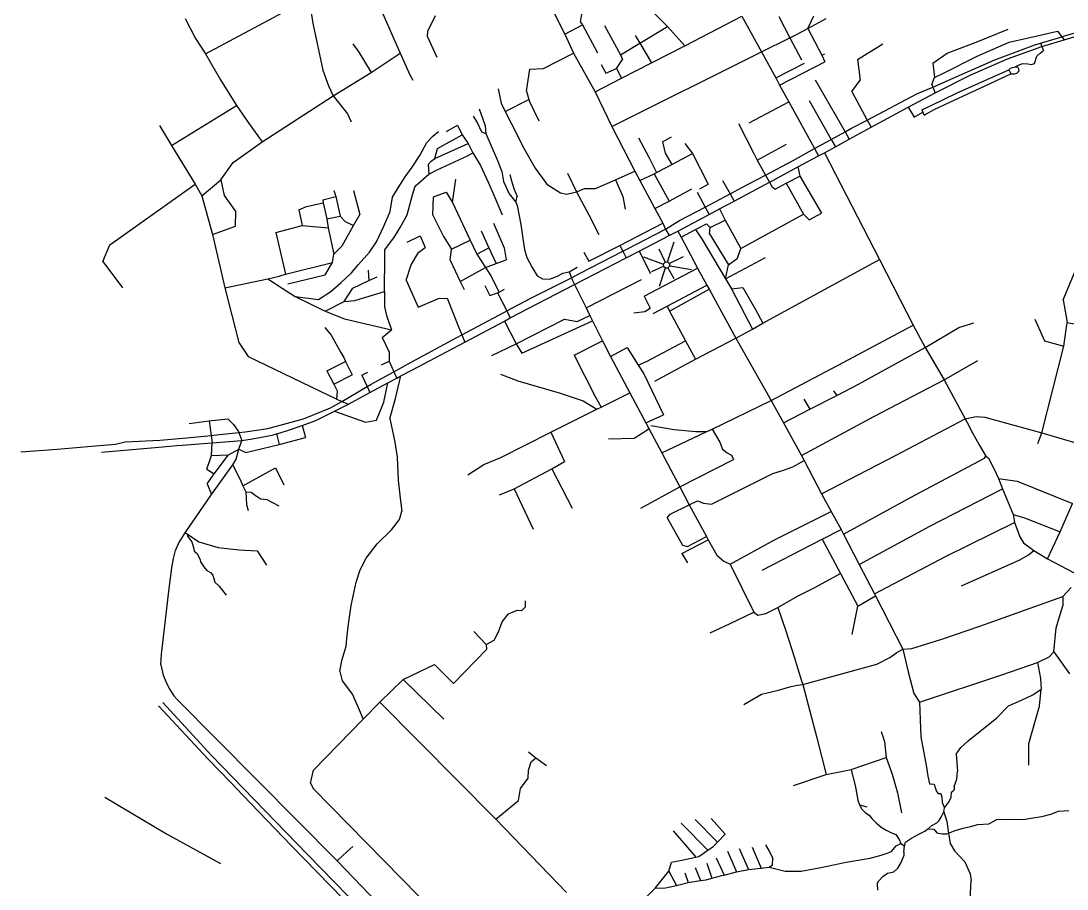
# Model space of a CAD drawing. Header units: inches. Extents: x 692543 to 699408, y 6221321 to 6239107.
# Drawn here: x 692543 to 694676, y 6236255 to 6238026 of the extents above; entities that cross this region are included whole.
import ezdxf

# ---------------------------------------------------------------- set-up
doc = ezdxf.new("R2010")
doc.units = ezdxf.units.IN
doc.header["$MEASUREMENT"] = 0

msp = doc.modelspace()

# ---------------------------------------------------------------- linework, layer by layer
for points in [[(693263.8, 6238081.7), (693316.4, 6237960.8)], [(692919.7, 6237959.3), (693108.3, 6238059.7)], [(693131.2, 6238066.1), (693139.4, 6238018.6)], [(693373.1, 6238005.5), (693388.4, 6238037.5)], [(693630.9, 6238041.9), (693652.3, 6237999)], [(693684.6, 6238023.9), (693687.6, 6238044.5)], [(693833.5, 6238043.1), (693861.8, 6238014.9)], [(694147.6, 6238010.6), (694160.1, 6238036.6)], [(692878.6, 6238031.3), (692899.1, 6237990.5)], [(693139.4, 6238018.6), (693158.9, 6237926.1)], [(693652.3, 6237999), (693688.5, 6238018.1)], [(693684.6, 6238023.9), (693688.5, 6238018.1)], [(693688.5, 6238018.1), (693718.8, 6237961.2)], [(693733.4, 6238017), (693765.6, 6237957.1)], [(693897, 6237975.8), (694013.4, 6238035.8)], [(694013.4, 6238035.8), (694053.3, 6237963.2)], [(694088.6, 6238035.2), (694111.1, 6237991.9)], [(694147.6, 6238010.6), (694185, 6238031.6)], [(694669.2, 6237995), (694774.3, 6238025.9)], [(694670.4, 6237987.9), (694775, 6238019.3)], [(693372.1, 6237993.6), (693373.1, 6238005.5)], [(693652.3, 6237999), (693669.8, 6237960.3)], [(693795.9, 6237996.5), (693805.2, 6237980.9)], [(693805.2, 6237980.9), (693861.8, 6238014.9)], [(693861.8, 6238014.9), (693897, 6237975.8)], [(694111.1, 6237991.9), (694124.9, 6237998.7)], [(694124.9, 6237998.7), (694147.6, 6238010.6)], [(694147.6, 6238010.6), (694176.6, 6237956.4)], [(694490.8, 6237983.2), (694556.1, 6238009.3)], [(694558.5, 6237983), (694630.6, 6237999.2)], [(694622.5, 6237981.2), (694665.7, 6237994)], [(694630.6, 6237999.2), (694656.8, 6238005.4)], [(694656.8, 6238005.4), (694665.7, 6237994)], [(694665.7, 6237994), (694669.2, 6237995)], [(694665.7, 6237994), (694670.4, 6237987.9)], [(692899.1, 6237990.5), (692919.7, 6237959.3)], [(693220.2, 6237979.8), (693232.4, 6237962.3)], [(693372.1, 6237993.6), (693391.1, 6237952.6)], [(693765.6, 6237957.1), (693805.2, 6237980.9)], [(693805.2, 6237980.9), (693829.2, 6237941)], [(693829.2, 6237941), (693897, 6237975.8)], [(694053.3, 6237963.2), (694111.1, 6237991.9)], [(694111.1, 6237991.9), (694134.6, 6237947)], [(694248.9, 6237947.4), (694300.5, 6237979.8)], [(694431.6, 6237960.6), (694490.8, 6237983.2)], [(694493.1, 6237954.2), (694558.5, 6237983)], [(694528.8, 6237947.1), (694610.9, 6237977.8)], [(694555.2, 6237948.9), (694625, 6237974.3)], [(694610.9, 6237977.8), (694622.5, 6237981.2)], [(694622.5, 6237981.2), (694625, 6237974.3)], [(694625, 6237974.3), (694625.2, 6237974.4)], [(694625, 6237974.3), (694628, 6237966.1)], [(694625.2, 6237974.4), (694670.4, 6237987.9)], [(692919.7, 6237959.3), (692950.4, 6237906.3)], [(693232.4, 6237962.3), (693257.3, 6237920.9)], [(693257.3, 6237920.9), (693316.4, 6237960.8)], [(693316.4, 6237960.8), (693336.3, 6237916.3)], [(693608.9, 6237929.4), (693669.8, 6237960.3)], [(693669.8, 6237960.3), (693714.4, 6237881.8)], [(693748.3, 6237811.2), (694053.3, 6237963.2)], [(693765.6, 6237957.1), (693770.1, 6237947.5)], [(694053.3, 6237963.2), (694082.4, 6237910.2)], [(694176.6, 6237956.4), (694182.2, 6237959.5)], [(694176.6, 6237956.4), (694182.7, 6237943.1)], [(694402.9, 6237939.9), (694431.6, 6237960.6)], [(694425.9, 6237920.5), (694493.1, 6237954.2)], [(694609.7, 6237939.7), (694614.9, 6237954.4)], [(694614.9, 6237954.4), (694621.8, 6237960.4)], [(694621.8, 6237960.4), (694628, 6237966.1)], [(693726.4, 6237937.2), (693736.3, 6237919.5)], [(693757.4, 6237929.2), (693770.1, 6237947.5)], [(693768.1, 6237909.5), (693829.2, 6237941)], [(694082.4, 6237910.2), (694141.3, 6237939.9)], [(694090.2, 6237895), (694182.7, 6237943.1)], [(694248.9, 6237947.4), (694254.8, 6237905.8)], [(694402.9, 6237939.9), (694406.3, 6237910.8)], [(694462.5, 6237917.4), (694528.8, 6237947.1)], [(694478.7, 6237915.6), (694555.2, 6237948.9)], [(694557.4, 6237926.6), (694560.8, 6237929.8)], [(694560.8, 6237929.8), (694565.1, 6237931.4)], [(694565.1, 6237931.4), (694570.3, 6237932.7)], [(694570.3, 6237932.7), (694575.7, 6237935.5)], [(694570.3, 6237932.7), (694575.1, 6237932.6)], [(694575.1, 6237932.6), (694577.1, 6237928.6)], [(694575.7, 6237935.5), (694585.4, 6237939.5)], [(694585.4, 6237939.5), (694596.4, 6237938.9)], [(694596.4, 6237938.9), (694603.8, 6237937.6)], [(694603.8, 6237937.6), (694609.7, 6237939.7)], [(693158.9, 6237926.1), (693170.5, 6237894.2)], [(693180.1, 6237873.3), (693257.3, 6237920.9)], [(693336.3, 6237916.3), (693342.3, 6237905.3)], [(693574.4, 6237882.8), (693580.8, 6237927.9)], [(693580.8, 6237927.9), (693608.9, 6237929.4)], [(693714.4, 6237881.8), (693768.1, 6237909.5)], [(693736.3, 6237919.5), (693757.4, 6237929.2)], [(693757.4, 6237929.2), (693768.1, 6237909.5)], [(694082.4, 6237910.2), (694090.2, 6237895)], [(694400.4, 6237896.5), (694406.3, 6237910.8)], [(694402.4, 6237891.5), (694462.5, 6237917.4)], [(694406.3, 6237910.8), (694425.9, 6237920.5)], [(694407.2, 6237879.7), (694478.7, 6237915.6)], [(694494.8, 6237898.7), (694557.4, 6237926.6)], [(694498.9, 6237889.4), (694561.5, 6237918.2)], [(694557.4, 6237926.6), (694561.5, 6237918.2)], [(694561.5, 6237918.2), (694568.2, 6237918.5)], [(694568.2, 6237918.5), (694574.2, 6237919.9)], [(694574.2, 6237919.9), (694577.7, 6237923.6)], [(694577.1, 6237928.6), (694577.7, 6237923.6)], [(692950.4, 6237906.3), (692982.9, 6237853.8)], [(693170.5, 6237894.2), (693180.1, 6237873.3)], [(693516.7, 6237887.5), (693522.9, 6237858.8)], [(694090.2, 6237895), (694109.2, 6237861.4)], [(694163, 6237906.4), (694223.7, 6237800.2)], [(694237.3, 6237882.1), (694254.8, 6237905.8)], [(694371.7, 6237878.2), (694402.4, 6237891.5)], [(694400.4, 6237896.5), (694402.4, 6237891.5)], [(694402.4, 6237891.5), (694407.2, 6237879.7)], [(694451.2, 6237878.9), (694494.8, 6237898.7)], [(694456.2, 6237869.6), (694498.9, 6237889.4)], [(693035.4, 6237779.6), (693180.1, 6237873.3)], [(693180.1, 6237873.3), (693209.2, 6237837.1)], [(693531, 6237841.8), (693579.1, 6237866.2)], [(693574.4, 6237882.8), (693579.1, 6237866.2)], [(693579.1, 6237866.2), (693580.3, 6237862.1)], [(693714.4, 6237881.8), (693748.3, 6237811.2)], [(694237.3, 6237882.1), (694268.7, 6237824.2)], [(694268.7, 6237824.2), (694371.7, 6237878.2)], [(694352.4, 6237850.1), (694407.2, 6237879.7)], [(694401.7, 6237855.3), (694451.2, 6237878.9)], [(694405.7, 6237845.3), (694456.2, 6237869.6)], [(692850.4, 6237772), (692982.9, 6237853.8)], [(692982.9, 6237853.8), (693009, 6237816.7)], [(693477.6, 6237847.3), (693484.5, 6237827.9)], [(693522.9, 6237858.8), (693531, 6237841.8)], [(693580.3, 6237862.1), (693599.3, 6237822.4)], [(694028.3, 6237818.4), (694109.2, 6237861.4)], [(694109.2, 6237861.4), (694161.7, 6237765.8)], [(694150.4, 6237863.7), (694195.6, 6237784.6)], [(694276.7, 6237809.4), (694352.4, 6237850.1)], [(694352.4, 6237850.1), (694364.8, 6237830.1)], [(694380.5, 6237844.8), (694401.7, 6237855.3)], [(694380.5, 6237844.8), (694382.5, 6237839.9)], [(694385.3, 6237834.4), (694405.7, 6237845.3)], [(693209.2, 6237837.1), (693216.5, 6237820.7)], [(693465.5, 6237832.1), (693473.5, 6237818.8)], [(693484.5, 6237827.9), (693490, 6237812.5)], [(693531, 6237841.8), (693543.5, 6237816.6)], [(694236.7, 6237807.4), (694268.7, 6237824.2)], [(694268.7, 6237824.2), (694276.7, 6237809.4)], [(694364.8, 6237830.1), (694382.5, 6237839.9)], [(694382.5, 6237839.9), (694385.3, 6237834.4)], [(692826.2, 6237813), (692850.4, 6237772)], [(693009, 6237816.7), (693035.4, 6237779.6)], [(693411.3, 6237800.5), (693433.8, 6237814)], [(693433.8, 6237814), (693442.8, 6237793.7)], [(693473.5, 6237818.8), (693482.3, 6237800.1)], [(693490, 6237812.5), (693491.4, 6237796.7)], [(693543.5, 6237816.6), (693569.6, 6237765.5)], [(693748.3, 6237811.2), (693795.4, 6237719.6)], [(694006.6, 6237817.3), (694036.7, 6237757.1)], [(694223.7, 6237800.2), (694236.7, 6237807.4)], [(694232.4, 6237784.9), (694276.7, 6237809.4)], [(693370.8, 6237778.3), (693383.5, 6237791.3)], [(693383.5, 6237791.3), (693394.6, 6237800.9)], [(693392.6, 6237766.1), (693442.8, 6237793.7)], [(693442.8, 6237793.7), (693455.5, 6237776)], [(693482.3, 6237800.1), (693491.4, 6237796.7)], [(693491.4, 6237796.7), (693502.1, 6237771.7)], [(693802.6, 6237787.8), (693823.8, 6237748.5)], [(693851.2, 6237780), (693869.6, 6237789.9)], [(694161.7, 6237765.8), (694195.6, 6237784.6)], [(694195.6, 6237784.6), (694223.7, 6237800.2)], [(694195.6, 6237784.6), (694204.1, 6237769.7)], [(694204.1, 6237769.7), (694232.4, 6237784.9)], [(694223.7, 6237800.2), (694232.4, 6237784.9)], [(692850.4, 6237772), (692898.4, 6237693.4)], [(692976.2, 6237737.6), (693035.4, 6237779.6)], [(693356.8, 6237752.1), (693370.8, 6237778.3)], [(693387.5, 6237745.5), (693455.5, 6237776)], [(693387.5, 6237745.5), (693392.6, 6237766.1)], [(693455.5, 6237776), (693465, 6237757)], [(693502.1, 6237771.7), (693514.9, 6237741.7)], [(693569.6, 6237765.5), (693591.8, 6237725.9)], [(693851.2, 6237780), (693857.2, 6237756.6)], [(693896.9, 6237776.2), (693912.4, 6237756)], [(694044.7, 6237742.5), (694104.4, 6237774.9)], [(694118, 6237741.5), (694161.7, 6237765.8)], [(694161.7, 6237765.8), (694169.7, 6237751.2)], [(694181.5, 6237757.5), (694204.1, 6237769.7)], [(693340.8, 6237727.9), (693356.8, 6237752.1)], [(693373.7, 6237733.7), (693380.1, 6237740.1)], [(693380.1, 6237740.1), (693387.5, 6237745.5)], [(693392.2, 6237722.6), (693454.2, 6237751.4)], [(693454.2, 6237751.4), (693465, 6237757)], [(693465, 6237757), (693480.6, 6237731.3)], [(693514.9, 6237741.7), (693523.6, 6237718.9)], [(693823.8, 6237748.5), (693839, 6237717)], [(693857.2, 6237756.6), (693870.8, 6237733.5)], [(693870.8, 6237733.5), (693912.4, 6237756)], [(693912.4, 6237756), (693944.4, 6237693.1)], [(694036.7, 6237757.1), (694044.7, 6237742.5)], [(694044.7, 6237742.5), (694061.5, 6237711.7)], [(694061.5, 6237711.7), (694118, 6237741.5)], [(694127.3, 6237728.6), (694169.7, 6237751.2)], [(694169.7, 6237751.2), (694181.5, 6237757.5)], [(694181.5, 6237757.5), (694293.8, 6237539.5)], [(692950.8, 6237701.8), (692976.2, 6237737.6)], [(693326.8, 6237708.3), (693340.8, 6237727.9)], [(693373.7, 6237733.7), (693374.8, 6237713.7)], [(693374.8, 6237713.7), (693392.2, 6237722.6)], [(693480.6, 6237731.3), (693496.1, 6237697.2)], [(693523.6, 6237718.9), (693527.1, 6237698.7)], [(693591.8, 6237725.9), (693615.6, 6237693.5)], [(693755.8, 6237702.4), (693795.4, 6237719.6)], [(693795.4, 6237719.6), (693805.3, 6237700.8)], [(693834.4, 6237714.5), (693839, 6237717)], [(693839, 6237717), (693859.3, 6237727.6)], [(693859.3, 6237727.6), (693870.8, 6237733.5)], [(694076.3, 6237701.1), (694127.3, 6237728.6)], [(694127.3, 6237728.6), (694131.6, 6237709.3)], [(692912.2, 6237669.7), (692950.8, 6237701.8)], [(692950.8, 6237701.8), (692958, 6237670.1)], [(693312.6, 6237685.8), (693326.8, 6237708.3)], [(693347.4, 6237689.1), (693374.8, 6237713.7)], [(693423.3, 6237655.9), (693429.9, 6237703.4)], [(693496.1, 6237697.2), (693506.1, 6237674)], [(693527.1, 6237698.7), (693538.7, 6237673.4)], [(693540.1, 6237712.9), (693543.9, 6237700.1)], [(693543.9, 6237700.1), (693548.1, 6237684.7)], [(693657.5, 6237715.9), (693676.4, 6237677.9)], [(693714.6, 6237684.4), (693755.8, 6237702.4)], [(693755.8, 6237702.4), (693770.5, 6237668.4)], [(693805.3, 6237700.8), (693834.4, 6237714.5)], [(693805.3, 6237700.8), (693836.2, 6237643.7)], [(693834.4, 6237714.5), (693864.8, 6237658.9)], [(693973.8, 6237700.5), (693989.3, 6237673.5)], [(693997.7, 6237658.9), (694069.4, 6237697.4)], [(694014.8, 6237687), (694061.5, 6237711.7)], [(694061.5, 6237711.7), (694069.4, 6237697.4)], [(694069.4, 6237697.4), (694076.3, 6237701.1)], [(694069.4, 6237697.4), (694074.4, 6237688.3)], [(694081, 6237683.3), (694103.6, 6237695.1)], [(694103.6, 6237695.1), (694131.6, 6237709.3)], [(694103.6, 6237695.1), (694138.7, 6237632.3)], [(694131.6, 6237709.3), (694175.6, 6237634.1)], [(692725, 6237569.7), (692898.4, 6237693.4)], [(692898.4, 6237693.4), (692912.2, 6237669.7)], [(693181.2, 6237680.3), (693185.5, 6237668.3)], [(693221.7, 6237680.4), (693234.1, 6237631.5)], [(693300.9, 6237666.5), (693312.6, 6237685.8)], [(693341.8, 6237671.8), (693347.4, 6237689.1)], [(693384.7, 6237667.4), (693410.5, 6237677)], [(693410.5, 6237677), (693423.3, 6237655.9)], [(693506.1, 6237674), (693524.6, 6237630.8)], [(693548.1, 6237684.7), (693554.9, 6237667.8)], [(693615.6, 6237693.5), (693643.2, 6237675.9)], [(693643.2, 6237675.9), (693656.3, 6237672.6)], [(693656.3, 6237672.6), (693676.4, 6237677.9)], [(693676.4, 6237677.9), (693692.6, 6237684.3)], [(693676.4, 6237677.9), (693701.5, 6237630.7)], [(693692.6, 6237684.3), (693714.6, 6237684.4)], [(693864.8, 6237658.9), (693911.6, 6237683.6)], [(693922.5, 6237676.9), (693938.6, 6237646.7)], [(693927.8, 6237683.9), (693944.4, 6237693.1)], [(693989.3, 6237673.5), (694014.8, 6237687)], [(694074.4, 6237688.3), (694081, 6237683.3)], [(692912.2, 6237669.7), (692933.7, 6237590.8)], [(692958, 6237670.1), (692981.6, 6237636.6)], [(693125.5, 6237647.8), (693159.6, 6237654.9)], [(693159, 6237661.2), (693185.5, 6237668.3)], [(693159, 6237661.2), (693159.6, 6237654.9)], [(693159.6, 6237654.9), (693167.2, 6237622.5)], [(693185.5, 6237668.3), (693194.6, 6237628.2)], [(693296.1, 6237637.5), (693300.9, 6237666.5)], [(693331.1, 6237630.6), (693341.8, 6237671.8)], [(693382.9, 6237629.8), (693384.7, 6237667.4)], [(693423.3, 6237655.9), (693459.2, 6237578.8)], [(693538.7, 6237673.4), (693552.6, 6237656.9)], [(693552.6, 6237656.9), (693554.9, 6237667.8)], [(693552.6, 6237656.9), (693555.4, 6237650)], [(693770.5, 6237668.4), (693775.6, 6237642)], [(693836.2, 6237643.7), (693864.8, 6237658.9)], [(693938.6, 6237646.7), (693989.3, 6237673.5)], [(693967.9, 6237642.8), (693997.7, 6237658.9)], [(693989.3, 6237673.5), (693997.7, 6237658.9)], [(692980.6, 6237607.9), (692981.6, 6237636.6)], [(693109.8, 6237641), (693125.5, 6237647.8)], [(693109.8, 6237641), (693116.5, 6237609.3)], [(693221.5, 6237608.9), (693234.1, 6237631.5)], [(693283.6, 6237607.4), (693296.1, 6237637.5)], [(693555.4, 6237650), (693562.6, 6237610.8)], [(693836.2, 6237643.7), (693852.2, 6237613.5)], [(693882.5, 6237597.5), (693946.6, 6237631.5)], [(693886.2, 6237618.9), (693938.6, 6237646.7)], [(693938.6, 6237646.7), (693946.6, 6237631.5)], [(693946.6, 6237631.5), (693967.9, 6237642.8)], [(693967.9, 6237642.8), (693979.1, 6237620.1)], [(694011.4, 6237561.9), (694138.7, 6237632.3)], [(694138.7, 6237632.3), (694150.5, 6237620.8)], [(694150.5, 6237620.8), (694175.6, 6237634.1)], [(693167.2, 6237622.5), (693194.6, 6237628.2)], [(693167.2, 6237622.5), (693170.1, 6237604.3)], [(693194.6, 6237628.2), (693204.4, 6237617.4)], [(693204.4, 6237617.4), (693221.5, 6237608.9)], [(693316.7, 6237604.9), (693326.9, 6237623.1)], [(693326.9, 6237623.1), (693331.1, 6237630.6)], [(693382.9, 6237629.8), (693405.3, 6237586.7)], [(693506.6, 6237613.9), (693528.7, 6237563.2)], [(693562.6, 6237610.8), (693566.5, 6237582.4)], [(693701.5, 6237630.7), (693722, 6237590.4)], [(693764.5, 6237568.5), (693852.2, 6237613.5)], [(693852.2, 6237613.5), (693857.7, 6237601.7)], [(693857.7, 6237601.7), (693886.2, 6237618.9)], [(693918.6, 6237600.8), (693940.9, 6237612.6)], [(693940.9, 6237612.6), (693948.6, 6237605)], [(693948.6, 6237605), (693979.1, 6237620.1)], [(693979.1, 6237620.1), (694011.4, 6237561.9)], [(694668.1, 6237457.1), (694734.5, 6237615.1)], [(692933.7, 6237590.8), (692980.6, 6237607.9)], [(692933.7, 6237590.8), (692958.9, 6237481.8)], [(693063.3, 6237594.7), (693116.5, 6237609.3)], [(693063.3, 6237594.7), (693083.1, 6237509.8)], [(693116.5, 6237609.3), (693170.1, 6237604.3)], [(693170.1, 6237604.3), (693181.3, 6237550.7)], [(693198.2, 6237567.4), (693221.5, 6237608.9)], [(693268.3, 6237575.4), (693283.6, 6237607.4)], [(693303.7, 6237583.9), (693316.7, 6237604.9)], [(693481.7, 6237598), (693497.5, 6237563.5)], [(693780.3, 6237561.2), (693857.7, 6237601.7)], [(693803.8, 6237556.6), (693865.3, 6237588.7)], [(693857.7, 6237601.7), (693865.3, 6237588.7)], [(693865.3, 6237588.7), (693882.5, 6237597.5)], [(693882.5, 6237597.5), (693889.3, 6237585.2)], [(693889.3, 6237585.2), (693918.6, 6237600.8)], [(693918.6, 6237600.8), (693932.2, 6237580.3)], [(693947.2, 6237592.1), (693948.6, 6237605)], [(693947.2, 6237592.1), (693985.8, 6237528.9)], [(692710.6, 6237535.2), (692725, 6237569.7)], [(693181.3, 6237550.7), (693198.2, 6237567.4)], [(693254.1, 6237554.8), (693268.3, 6237575.4)], [(693284.4, 6237558.8), (693303.7, 6237583.9)], [(693330.6, 6237575), (693357.4, 6237587.6)], [(693357.4, 6237587.6), (693367.7, 6237564.2)], [(693405.3, 6237586.7), (693421.6, 6237560.9)], [(693421.6, 6237560.9), (693459.2, 6237578.8)], [(693459.2, 6237578.8), (693471.3, 6237553)], [(693566.5, 6237582.4), (693570.3, 6237560.3)], [(693701.2, 6237536.1), (693764.5, 6237568.5)], [(693764.5, 6237568.5), (693770.7, 6237556.3)], [(693861.9, 6237534.6), (693875.3, 6237575.6)], [(693889.3, 6237585.2), (693922.6, 6237521.9)], [(693932.2, 6237580.3), (693979.9, 6237500.2)], [(693179.8, 6237542.5), (693181.3, 6237550.7)], [(693231.8, 6237529.4), (693254.1, 6237554.8)], [(693284.4, 6237558.8), (693284.6, 6237534.2)], [(693339.2, 6237528.9), (693353.9, 6237553.7)], [(693353.9, 6237553.7), (693367.7, 6237564.2)], [(693418.6, 6237538.4), (693421.6, 6237560.9)], [(693471.3, 6237553), (693472.9, 6237550.5)], [(693472.9, 6237550.5), (693497.5, 6237563.5)], [(693472.9, 6237550.5), (693490.4, 6237523.2)], [(693497.5, 6237563.5), (693512.3, 6237531.2)], [(693528.7, 6237563.2), (693532.8, 6237538.7)], [(693570.3, 6237560.3), (693575.2, 6237543.6)], [(693682.6, 6237511), (693770.7, 6237556.3)], [(693691.1, 6237554.7), (693701.2, 6237536.1)], [(693770.7, 6237556.3), (693780.3, 6237561.2)], [(693770.7, 6237556.3), (693777.6, 6237543.1)], [(693777.6, 6237543.1), (693803.8, 6237556.6)], [(693803.8, 6237556.6), (693827.1, 6237510.9)], [(693843.7, 6237561.7), (693856.7, 6237534.1)], [(693865.2, 6237531.2), (693894.3, 6237546)], [(694004.6, 6237542.6), (694011.4, 6237561.9)], [(692710.6, 6237535.2), (692750.4, 6237481.7)], [(693083.1, 6237509.8), (693178.6, 6237533.7)], [(693163.9, 6237508.5), (693178.6, 6237533.7)], [(693178.6, 6237533.7), (693179.8, 6237542.5)], [(693217.3, 6237512.4), (693231.8, 6237529.4)], [(693284.6, 6237534.2), (693284.7, 6237510.1)], [(693328.8, 6237497.7), (693339.2, 6237528.9)], [(693418.6, 6237538.4), (693439.3, 6237494.4)], [(693490.4, 6237523.2), (693512.3, 6237531.2)], [(693512.3, 6237531.2), (693532.8, 6237538.7)], [(693575.2, 6237543.6), (693585.7, 6237523.1)], [(693672, 6237488.8), (693777.6, 6237543.1)], [(693813, 6237545.3), (693852.8, 6237530.4)], [(693829.6, 6237515), (693853.3, 6237526.1)], [(693852.8, 6237530.4), (693856.7, 6237534.1)], [(693852.8, 6237530.4), (693853.3, 6237526.1)], [(693853.3, 6237526.1), (693857.5, 6237522.3)], [(693856.7, 6237534.1), (693861.9, 6237534.6)], [(693861.9, 6237534.6), (693865.2, 6237531.2)], [(693862.6, 6237522.8), (693866.2, 6237526.4)], [(693865.2, 6237531.2), (693866.2, 6237526.4)], [(693866.2, 6237526.4), (693910.3, 6237519.2)], [(693979.9, 6237500.2), (694061.7, 6237544)], [(693979.9, 6237500.2), (693985.8, 6237528.9)], [(693985.8, 6237528.9), (694004.6, 6237542.6)], [(694056.4, 6237410), (694293.8, 6237539.5)], [(694293.8, 6237539.5), (694362.8, 6237405.6)], [(693046.8, 6237500.5), (693070.1, 6237505.5)], [(693070.1, 6237505.5), (693083.1, 6237509.8)], [(693087.8, 6237490), (693163.9, 6237508.5)], [(693196.2, 6237492.8), (693217.3, 6237512.4)], [(693251.5, 6237517.8), (693252.5, 6237497)], [(693252.5, 6237497), (693270, 6237504.4)], [(693284.4, 6237485.9), (693284.7, 6237510.1)], [(693439.3, 6237494.4), (693490.4, 6237523.2)], [(693490.4, 6237523.2), (693501.5, 6237506)], [(693501.5, 6237506), (693518.2, 6237472.8)], [(693585.7, 6237523.1), (693596.1, 6237506.1)], [(693596.1, 6237506.1), (693606.9, 6237499.9)], [(693621.3, 6237499.2), (693637.3, 6237505.4)], [(693637.3, 6237505.4), (693648.1, 6237511.6)], [(693648.1, 6237511.6), (693661.2, 6237514.4)], [(693661.2, 6237514.4), (693677.6, 6237524.1)], [(693661.2, 6237514.4), (693665.9, 6237502.5)], [(693665.9, 6237502.5), (693682.6, 6237511)], [(693813.8, 6237464.7), (693922.6, 6237521.9)], [(693845.1, 6237485.3), (693857.5, 6237522.3)], [(693857.5, 6237522.3), (693862.6, 6237522.8)], [(693862.6, 6237522.8), (693874.9, 6237500.6)], [(693922.6, 6237521.9), (693941.6, 6237487.5)], [(692958.9, 6237481.8), (693046.8, 6237500.5)], [(692958.9, 6237481.8), (692987.7, 6237370)], [(693046.8, 6237500.5), (693076.2, 6237481.1)], [(693175.5, 6237474.1), (693196.2, 6237492.8)], [(693219.9, 6237480.9), (693252.5, 6237497)], [(693284.4, 6237474), (693284.4, 6237485.9)], [(693328.8, 6237497.7), (693353.4, 6237442.2)], [(693439.3, 6237494.4), (693446.9, 6237478.4)], [(693489.5, 6237486.4), (693499.7, 6237466.3)], [(693541.1, 6237420.4), (693672, 6237488.8)], [(693583, 6237460.6), (693665.9, 6237502.5)], [(693606.9, 6237499.9), (693621.3, 6237499.2)], [(693665.9, 6237502.5), (693668.3, 6237496.6)], [(693668.3, 6237496.6), (693672, 6237488.8)], [(693672, 6237488.8), (693695.9, 6237440.9)], [(693695.9, 6237440.9), (693808.4, 6237498.7)], [(693861.1, 6237444.4), (693941.6, 6237487.5)], [(693941.6, 6237487.5), (693946.9, 6237478.8)], [(693979.9, 6237500.2), (693992.5, 6237479.7)], [(693992.5, 6237479.7), (694015, 6237482.7)], [(694015, 6237482.7), (694041, 6237437.8)], [(693076.2, 6237481.1), (693102.4, 6237463.9)], [(693102.4, 6237463.9), (693163.8, 6237434.1)], [(693102.4, 6237463.9), (693150.2, 6237457.8)], [(693150.2, 6237457.8), (693175.5, 6237474.1)], [(693202.7, 6237453.7), (693219.9, 6237480.9)], [(693224.5, 6237456.2), (693284.4, 6237474)], [(693284.4, 6237474), (693284.4, 6237443.1)], [(693394.5, 6237459.8), (693412.2, 6237460.7)], [(693412.2, 6237460.7), (693435.4, 6237402.5)], [(693499.7, 6237466.3), (693515.3, 6237471.4)], [(693515.3, 6237471.4), (693518.2, 6237472.8)], [(693515.3, 6237471.4), (693533.8, 6237434.8)], [(693518.2, 6237472.8), (693529.5, 6237479)], [(693533.8, 6237434.8), (693583, 6237460.6)], [(693813.8, 6237464.7), (693826.3, 6237440.1)], [(693865.9, 6237434.5), (693946.9, 6237478.8)], [(693946.9, 6237478.8), (694000.9, 6237379.3)], [(693992.5, 6237479.7), (694035, 6237397.7)], [(693163.8, 6237434.1), (693202.7, 6237453.7)], [(693202.7, 6237453.7), (693224.5, 6237456.2)], [(693284.4, 6237443.1), (693288.6, 6237425.4)], [(693353.4, 6237442.2), (693394.5, 6237459.8)], [(693695.9, 6237440.9), (693703.6, 6237425.7)], [(693815.3, 6237433.8), (693826.3, 6237440.1)], [(693832.6, 6237429.3), (693861.1, 6237444.4)], [(693861.1, 6237444.4), (693865.9, 6237434.5)], [(694668.1, 6237457.1), (694676.4, 6237410.8)], [(693163.8, 6237434.1), (693202.9, 6237418.4)], [(693202.9, 6237418.4), (693298.7, 6237396.3)], [(693288.6, 6237425.4), (693298.7, 6237396.3)], [(693442.5, 6237385.7), (693529.5, 6237432.5)], [(693529.2, 6237414.1), (693541.1, 6237420.4)], [(693529.5, 6237432.5), (693533.8, 6237434.8)], [(693533.8, 6237434.8), (693541.1, 6237420.4)], [(693553.4, 6237367.9), (693652, 6237418.2)], [(693652, 6237418.2), (693677.3, 6237412.9)], [(693677.3, 6237412.9), (693703.6, 6237425.7)], [(693703.6, 6237425.7), (693708.9, 6237414.8)], [(693793.3, 6237430.5), (693815.3, 6237433.8)], [(693865.9, 6237434.5), (693898.3, 6237374)], [(694041, 6237437.8), (694056.4, 6237410)], [(693162.9, 6237401.2), (693176.1, 6237385.3)], [(693435.4, 6237402.5), (693442.5, 6237385.7)], [(693448.7, 6237371.2), (693529.2, 6237414.1)], [(693529.2, 6237414.1), (693553.4, 6237367.9)], [(693564.9, 6237348.2), (693708.9, 6237414.8)], [(693708.9, 6237414.8), (693729.3, 6237373.6)], [(694000.9, 6237379.3), (694035, 6237397.7)], [(694035, 6237397.7), (694056.4, 6237410)], [(694221.3, 6237330.3), (694362.8, 6237405.6)], [(694362.8, 6237405.6), (694387.3, 6237359.8)], [(694387.3, 6237359.8), (694455.9, 6237400.9)], [(694455.9, 6237400.9), (694486.1, 6237410.1)], [(694610.5, 6237417.7), (694630.3, 6237373.4)], [(694670, 6237362.9), (694676.4, 6237410.8)], [(694676.4, 6237410.8), (694792.9, 6237388.4)], [(693176.1, 6237385.3), (693195.6, 6237350)], [(693280, 6237380.5), (693298.7, 6237396.3)], [(693280, 6237380.5), (693293.9, 6237350.5)], [(693339.1, 6237330.5), (693432.4, 6237380.3)], [(693432.4, 6237380.3), (693442.5, 6237385.7)], [(693442.5, 6237385.7), (693448.7, 6237371.2)], [(693919, 6237336), (694000.9, 6237379.3)], [(694000.9, 6237379.3), (694073.2, 6237252.1)], [(692987.7, 6237370), (693006.8, 6237342)], [(693340.5, 6237314), (693448.7, 6237371.2)], [(693503.3, 6237343.5), (693553.4, 6237367.9)], [(693553.4, 6237367.9), (693564.9, 6237348.2)], [(693671.7, 6237344.7), (693729.3, 6237373.6)], [(693729.3, 6237373.6), (693745.8, 6237342)], [(693745.8, 6237342), (693779.6, 6237360.1)], [(693779.6, 6237360.1), (693802.2, 6237324)], [(693818.8, 6237331.6), (693898.3, 6237374)], [(693898.3, 6237374), (693919, 6237336)], [(694250.9, 6237285.4), (694387.3, 6237359.8)], [(694387.3, 6237359.8), (694425.6, 6237294.2)], [(694624.6, 6237186), (694670, 6237362.9)], [(694630.3, 6237373.4), (694670, 6237362.9)], [(693006.8, 6237342), (693187.6, 6237254.7)], [(693195.6, 6237350), (693201.5, 6237340)], [(693201.5, 6237340), (693204.9, 6237331.6)], [(693293.9, 6237350.5), (693294.2, 6237332.1)], [(693671.7, 6237344.7), (693714.4, 6237260.3)], [(693745.8, 6237342), (693784.7, 6237267.4)], [(693835.7, 6237291.7), (693919, 6237336)], [(694425.6, 6237294.2), (694494.4, 6237333.7)], [(693167.1, 6237312.4), (693204.9, 6237331.6)], [(693167.1, 6237312.4), (693181.7, 6237285.6)], [(693204.9, 6237331.6), (693218.6, 6237304.2)], [(693278.7, 6237324.7), (693294.2, 6237332.1)], [(693294.2, 6237332.1), (693303.4, 6237310.5)], [(693303.4, 6237310.5), (693339.1, 6237330.5)], [(693318.3, 6237302.3), (693340.5, 6237314)], [(693802.2, 6237324), (693818.8, 6237331.6)], [(693802.2, 6237324), (693813.3, 6237306.3)], [(694073.2, 6237252.1), (694221.3, 6237330.3)], [(693181.7, 6237285.6), (693218.6, 6237304.2)], [(693238.5, 6237303.4), (693251, 6237309.5)], [(693238.5, 6237303.4), (693249.4, 6237280.2)], [(693257.6, 6237285), (693303.4, 6237310.5)], [(693291.3, 6237287.8), (693309.6, 6237297.8)], [(693303.4, 6237310.5), (693309.6, 6237297.8)], [(693307.2, 6237256.3), (693318.3, 6237302.3)], [(693309.6, 6237297.8), (693318.3, 6237302.3)], [(693521.5, 6237305.8), (693556.5, 6237291.9)], [(693556.5, 6237291.9), (693640.6, 6237267.7)], [(693813.3, 6237306.3), (693853.8, 6237222.9)], [(694282.7, 6237219.2), (694425.6, 6237294.2)], [(694425.6, 6237294.2), (694468.9, 6237214.4)], [(693181.7, 6237285.6), (693188.7, 6237270.1)], [(693187.6, 6237254.7), (693188.7, 6237270.1)], [(693197.6, 6237250.2), (693249.4, 6237280.2)], [(693249.4, 6237280.2), (693257.6, 6237285)], [(693249.4, 6237280.2), (693255.1, 6237268.2)], [(693255.1, 6237268.2), (693291.3, 6237287.8)], [(693283.5, 6237248.5), (693291.3, 6237287.8)], [(694200.2, 6237271.5), (694207, 6237262.3)], [(694207, 6237262.3), (694250.9, 6237285.4)], [(693174.5, 6237236.9), (693197.6, 6237250.2)], [(693187.6, 6237254.7), (693197.6, 6237250.2)], [(693197.6, 6237250.2), (693211.1, 6237244.2)], [(693211.1, 6237244.2), (693255.1, 6237268.2)], [(693268.4, 6237211.9), (693283.5, 6237248.5)], [(693295.5, 6237215.5), (693307.2, 6237256.3)], [(693640.6, 6237267.7), (693689.6, 6237251.2)], [(693689.6, 6237251.2), (693717.6, 6237234.2)], [(693714.4, 6237260.3), (693726.2, 6237238.2)], [(693726.2, 6237238.2), (693784.7, 6237267.4)], [(693784.7, 6237267.4), (693817.5, 6237206.2)], [(693953, 6237193.8), (694073.2, 6237252.1)], [(694073.2, 6237252.1), (694098, 6237206.5)], [(694140, 6237254.9), (694151.7, 6237234.5)], [(694151.7, 6237234.5), (694207, 6237262.3)], [(693119.7, 6237214.5), (693174.5, 6237236.9)], [(693144.4, 6237211.2), (693183, 6237230.1)], [(693183, 6237230.1), (693211.1, 6237244.2)], [(693183, 6237230.1), (693246, 6237207.7)], [(693623.5, 6237187.3), (693717.6, 6237234.2)], [(693717.6, 6237234.2), (693726.2, 6237238.2)], [(694098, 6237206.5), (694151.7, 6237234.5)], [(692886.4, 6237205), (692927.4, 6237210.3)], [(692927.4, 6237210.3), (692965.6, 6237214.6)], [(692927.4, 6237210.3), (692931.4, 6237180.7)], [(692965.6, 6237214.6), (692976.7, 6237203.2)], [(693046.9, 6237194.8), (693119.7, 6237214.5)], [(693116.6, 6237201.2), (693144.4, 6237211.2)], [(693246, 6237207.7), (693268.4, 6237211.9)], [(693295.5, 6237215.5), (693306.1, 6237167.1)], [(693817.5, 6237206.2), (693853.8, 6237222.9)], [(693817.5, 6237206.2), (693823.8, 6237194.6)], [(694098, 6237206.5), (694134.8, 6237139.7)], [(694134.8, 6237139.7), (694282.7, 6237219.2)], [(694326.7, 6237139.9), (694468.9, 6237214.4)], [(694468.9, 6237214.4), (694490.9, 6237219.6)], [(694468.9, 6237214.4), (694472.9, 6237207)], [(694472.9, 6237207), (694483.8, 6237186.3)], [(694490.9, 6237219.6), (694508.4, 6237217.9)], [(694508.4, 6237217.9), (694624.6, 6237186)], [(692948.1, 6237182.3), (692987.5, 6237186.5)], [(692976.7, 6237203.2), (692986.7, 6237188.6)], [(692986.7, 6237188.6), (692987.5, 6237186.5)], [(692987.5, 6237186.5), (693000.8, 6237188)], [(692987.5, 6237186.5), (692993.7, 6237170.4)], [(693000.8, 6237188), (693046.9, 6237194.8)], [(693055.5, 6237181.4), (693064.8, 6237184.1)], [(693064.8, 6237184.1), (693071.9, 6237186.1)], [(693064.8, 6237184.1), (693070, 6237162.2)], [(693071.9, 6237186.1), (693089.2, 6237191.6)], [(693089.2, 6237191.6), (693116.6, 6237201.2)], [(693116.6, 6237201.2), (693123.6, 6237176.4)], [(693522.2, 6237135.6), (693623.5, 6237187.3)], [(693623.5, 6237187.3), (693652, 6237127.5)], [(693793.6, 6237174.8), (693819.3, 6237191.6)], [(693819.3, 6237191.6), (693823.8, 6237194.6)], [(693823.8, 6237194.6), (693850.2, 6237145.4)], [(693827.8, 6237201.3), (693875.5, 6237192.6)], [(693875.5, 6237192.6), (693919.3, 6237188.4)], [(693919.3, 6237188.4), (693941.6, 6237188.4)], [(693927.7, 6237182.1), (693941.6, 6237188.4)], [(693941.6, 6237188.4), (693953, 6237193.8)], [(693953, 6237193.8), (693968.6, 6237167.3)], [(694483.8, 6237186.3), (694497.2, 6237161.7)], [(694616.7, 6237164), (694624.6, 6237186)], [(694624.6, 6237186), (694768, 6237143.7)], [(692695.5, 6237159.3), (692736.2, 6237162.9)], [(692736.2, 6237162.9), (692755.9, 6237167.8)], [(692755.9, 6237167.8), (692826.4, 6237171)], [(692826.4, 6237171), (692881.7, 6237176)], [(692872, 6237160.6), (692933.5, 6237165.8)], [(692881.7, 6237176), (692931.4, 6237180.7)], [(692931.4, 6237180.7), (692948.1, 6237182.3)], [(692931.4, 6237180.7), (692933.5, 6237165.8)], [(692932.3, 6237140), (692933.5, 6237165.8)], [(692933.5, 6237165.8), (692993.7, 6237170.4)], [(692987.5, 6237152.5), (692993.7, 6237170.4)], [(692993.7, 6237170.4), (693015.8, 6237173.7)], [(693002.3, 6237145.8), (693070, 6237162.2)], [(693015.8, 6237173.7), (693055.5, 6237181.4)], [(693070, 6237162.2), (693123.6, 6237176.4)], [(693306.1, 6237167.1), (693310.7, 6237136.7)], [(693741.3, 6237173.5), (693793.6, 6237174.8)], [(693850.2, 6237145.4), (693927.7, 6237182.1)], [(693968.6, 6237167.3), (693973.9, 6237152.7)], [(692543.4, 6237147.1), (692617.3, 6237152.5)], [(692617.3, 6237152.5), (692695.5, 6237159.3)], [(692707.8, 6237146.3), (692824.9, 6237157)], [(692824.9, 6237157), (692832.9, 6237157.7)], [(692832.9, 6237157.7), (692860.9, 6237160)], [(692860.9, 6237160), (692872, 6237160.6)], [(692932.3, 6237140), (692966.4, 6237140.8)], [(692937.5, 6237102.2), (692966.4, 6237140.8)], [(692966.4, 6237140.8), (692987.5, 6237152.5)], [(692982.5, 6237132.1), (692987.5, 6237152.5)], [(692987.5, 6237152.5), (693002.3, 6237145.8)], [(693850.2, 6237145.4), (693886.6, 6237075.6)], [(693973.9, 6237152.7), (693983.1, 6237145.2)], [(693983.1, 6237145.2), (693992.3, 6237140.4)], [(694497.2, 6237161.7), (694511, 6237138.7)], [(692922.3, 6237112), (692932.3, 6237140)], [(692932.2, 6237059.9), (692975.7, 6237120.9)], [(692975.7, 6237120.9), (692982.5, 6237132.1)], [(692975.7, 6237120.9), (692991.7, 6237087.1)], [(693310.7, 6237136.7), (693312.8, 6237089.4)], [(693454.5, 6237100.2), (693487.4, 6237121.5)], [(693487.4, 6237121.5), (693522.2, 6237135.6)], [(693625.9, 6237112.5), (693652, 6237127.5)], [(693886.6, 6237075.6), (693996.2, 6237131.5)], [(693992.3, 6237140.4), (693996.2, 6237131.5)], [(694117.4, 6237116.4), (694140.5, 6237129.3)], [(694134.8, 6237139.7), (694140.5, 6237129.3)], [(694140.5, 6237129.3), (694175.8, 6237061.3)], [(694175.8, 6237061.3), (694326.7, 6237139.9)], [(694366.1, 6237059), (694508.2, 6237134.2)], [(694508.2, 6237134.2), (694511, 6237138.7)], [(694511, 6237138.7), (694516.3, 6237134.3)], [(694516.3, 6237134.3), (694527.9, 6237112.1)], [(692922.3, 6237112), (692937.5, 6237102.2)], [(692923.3, 6237082.1), (692937.5, 6237102.2)], [(692996, 6237077.9), (693062.3, 6237114.5)], [(693062.3, 6237114.5), (693079.4, 6237079.8)], [(693548.8, 6237072.1), (693625.9, 6237112.5)], [(693625.9, 6237112.5), (693667.5, 6237032.2)], [(693951.6, 6237040.4), (694076.5, 6237103.1)], [(694076.5, 6237103.1), (694098.3, 6237109.6)], [(694098.3, 6237109.6), (694117.4, 6237116.4)], [(694527.9, 6237112.1), (694536.9, 6237093.1)], [(692923.3, 6237082.1), (692932.2, 6237059.9)], [(692991.7, 6237087.1), (692996, 6237077.9)], [(692996, 6237077.9), (693001.8, 6237065.6)], [(693312.8, 6237089.4), (693316.6, 6237052.7)], [(694536.9, 6237093.1), (694545, 6237071.7)], [(694536.9, 6237093.1), (694574.9, 6237087.7)], [(694574.9, 6237087.7), (694687.3, 6237041.6)], [(692878.2, 6236981.8), (692932.2, 6237059.9)], [(693001.8, 6237065.6), (693012.9, 6237064.8)], [(693001.8, 6237065.6), (693003.4, 6237039.9)], [(693012.9, 6237064.8), (693023.8, 6237056.5)], [(693023.8, 6237056.5), (693032.5, 6237051.1)], [(693519, 6237059.7), (693548.8, 6237072.1)], [(693548.8, 6237072.1), (693587.8, 6236989.7)], [(693807.5, 6237032.5), (693886.6, 6237075.6)], [(693886.6, 6237075.6), (693905, 6237040.5)], [(694175.8, 6237061.3), (694195.4, 6237025.4)], [(694220.6, 6236979.4), (694366.1, 6237059)], [(694396.9, 6236995.6), (694545, 6237071.7)], [(694545, 6237071.7), (694566.2, 6237019.5)], [(693003.4, 6237039.9), (693007, 6237027.7)], [(693032.5, 6237051.1), (693044.8, 6237050.2)], [(693044.8, 6237050.2), (693069.1, 6237037)], [(693316.6, 6237052.7), (693319.9, 6237026.1)], [(693867, 6237020.1), (693905.6, 6237039.3)], [(693905, 6237040.5), (693905.6, 6237039.3)], [(693905.6, 6237039.3), (693922.6, 6237047.2)], [(693905.6, 6237039.3), (693905.6, 6237039.3)], [(693905.6, 6237039.3), (693941.1, 6236974.7)], [(693922.6, 6237047.2), (693935.4, 6237042.8)], [(693935.4, 6237042.8), (693951.6, 6237040.4)], [(694662.2, 6236983.7), (694687.3, 6237041.6)], [(693315.3, 6237009.2), (693319.9, 6237026.1)], [(693860.7, 6237012.7), (693867, 6237020.1)], [(693860.7, 6237012.7), (693892.2, 6236957.1)], [(694081.4, 6236968.4), (694195.4, 6237025.4)], [(694195.4, 6237025.4), (694215.6, 6236988.5)], [(694566.2, 6237019.5), (694569.1, 6237002.9)], [(694566.2, 6237019.5), (694589.7, 6237012.8)], [(694589.7, 6237012.8), (694662.2, 6236983.7)], [(693298.9, 6236988.4), (693315.3, 6237009.2)], [(694252.4, 6236917.4), (694396.9, 6236995.6)], [(694429.9, 6236934.4), (694569.1, 6237002.9)], [(694569.1, 6237002.9), (694574.3, 6236988.8)], [(692865.3, 6236961.7), (692878.2, 6236981.8)], [(692878.2, 6236981.8), (692882.2, 6236979.8)], [(692882.2, 6236979.8), (692906, 6236963.8)], [(692882.2, 6236979.8), (692883.2, 6236975)], [(692883.2, 6236975), (692892.1, 6236963.7)], [(693269.9, 6236959.6), (693298.9, 6236988.4)], [(693902.2, 6236954.1), (693941.1, 6236974.7)], [(693941.1, 6236974.7), (693944.8, 6236968)], [(694177.1, 6236969.2), (694215.6, 6236988.5)], [(694215.6, 6236988.5), (694220.6, 6236979.4)], [(694220.6, 6236979.4), (694252.4, 6236917.4)], [(694574.3, 6236988.8), (694580.4, 6236973.8)], [(694580.4, 6236973.8), (694587.5, 6236961.7)], [(694636.7, 6236929.2), (694662.2, 6236983.7)], [(692858.6, 6236946.1), (692865.3, 6236961.7)], [(692892.1, 6236963.7), (692896.1, 6236949.6)], [(692896.1, 6236949.6), (692896.5, 6236944.4)], [(692906, 6236963.8), (692945.7, 6236952.4)], [(692945.7, 6236952.4), (692988.7, 6236947.4)], [(693247.5, 6236930), (693269.9, 6236959.6)], [(693891, 6236940.1), (693944.8, 6236968)], [(693892.2, 6236957.1), (693902.2, 6236954.1)], [(693944.8, 6236968), (693962, 6236936.7)], [(693989.2, 6236918.2), (694081.4, 6236968.4)], [(694055, 6236905.9), (694177.1, 6236969.2)], [(694177.1, 6236969.2), (694214.2, 6236899)], [(694587.5, 6236961.7), (694608.7, 6236945.9)], [(692850.8, 6236910.8), (692854.3, 6236929.5)], [(692854.3, 6236929.5), (692858.6, 6236946.1)], [(692896.5, 6236944.4), (692902.7, 6236940)], [(692902.7, 6236940), (692908.7, 6236926.7)], [(692988.7, 6236947.4), (693025.4, 6236945.3)], [(693025.4, 6236945.3), (693044.1, 6236916.3)], [(693235, 6236906.8), (693247.5, 6236930)], [(693891, 6236940.1), (693902.2, 6236920.5)], [(693962, 6236936.7), (693976.4, 6236924.2)], [(694284, 6236857.8), (694429.9, 6236934.4)], [(694579.8, 6236926.9), (694597.5, 6236936.9)], [(694597.5, 6236936.9), (694608.7, 6236945.9)], [(694608.7, 6236945.9), (694636.7, 6236929.2)], [(694636.7, 6236929.2), (694702.6, 6236894.1)], [(692845.7, 6236868.3), (692850.8, 6236910.8)], [(692908.7, 6236926.7), (692909.5, 6236923.1)], [(692909.5, 6236923.1), (692916.3, 6236912.7)], [(692916.3, 6236912.7), (692922.6, 6236905.4)], [(693227, 6236881.6), (693235, 6236906.8)], [(693976.4, 6236924.2), (693989.2, 6236918.2)], [(693989.2, 6236918.2), (694037.5, 6236820.2)], [(694252.4, 6236917.4), (694284, 6236857.8)], [(694461.4, 6236873.9), (694579.8, 6236926.9)], [(692922.6, 6236905.4), (692929.8, 6236901.1)], [(692929.8, 6236901.1), (692934.9, 6236895.6)], [(692934.9, 6236895.6), (692936.7, 6236888.7)], [(692936.7, 6236888.7), (692938.7, 6236881.2)], [(694160.4, 6236869.9), (694214.2, 6236899)], [(694214.2, 6236899), (694249.6, 6236832.2)], [(692829.8, 6236734.2), (692845.7, 6236868.3)], [(692938.7, 6236881.2), (692947, 6236873.6)], [(692947, 6236873.6), (692961.9, 6236854.6)], [(693216.7, 6236833.6), (693227, 6236881.6)], [(694126.7, 6236852.8), (694160.4, 6236869.9)], [(694667.5, 6236852), (694684.4, 6236870.5)], [(693572.1, 6236830.7), (693572.2, 6236843.5)], [(694086.7, 6236829.8), (694126.7, 6236852.8)], [(694249.6, 6236832.2), (694285.8, 6236853.2)], [(694284, 6236857.8), (694285.8, 6236853.2)], [(694285.8, 6236853.2), (694341.8, 6236744.5)], [(694498.7, 6236791.9), (694667.5, 6236852)], [(694667.5, 6236852), (694667.8, 6236833.1)], [(693212.2, 6236800.5), (693216.7, 6236833.6)], [(693537.6, 6236817), (693555.5, 6236824.5)], [(693555.5, 6236824.5), (693565, 6236823.6)], [(693565, 6236823.6), (693572.1, 6236830.7)], [(694062, 6236817.7), (694086.7, 6236829.8)], [(694086.7, 6236829.8), (694103.3, 6236782.1)], [(694238.2, 6236774.7), (694249.6, 6236832.2)], [(694654.4, 6236788.1), (694667.8, 6236833.1)], [(693208.6, 6236773.9), (693212.2, 6236800.5)], [(693517, 6236780.3), (693524.8, 6236800.2)], [(693524.8, 6236800.2), (693537.6, 6236817)], [(693989.2, 6236797.1), (694037.5, 6236820.2)], [(694037.5, 6236820.2), (694045.7, 6236814.1)], [(694045.7, 6236814.1), (694062, 6236817.7)], [(693466.9, 6236780.7), (693491.8, 6236754.2)], [(693508.3, 6236763), (693517, 6236780.3)], [(693949, 6236777.9), (693989.2, 6236797.1)], [(694103.3, 6236782.1), (694119.9, 6236729.3)], [(694420.7, 6236765.1), (694498.7, 6236791.9)], [(694649.2, 6236739.1), (694654.4, 6236788.1)], [(693206.4, 6236751.1), (693208.6, 6236773.9)], [(693491.8, 6236754.2), (693508.3, 6236763)], [(694359.6, 6236745.7), (694420.7, 6236765.1)], [(693198, 6236721.6), (693206.4, 6236751.1)], [(693425.1, 6236674.9), (693492.9, 6236744.1)], [(693491.8, 6236754.2), (693492.9, 6236744.1)], [(694315, 6236727.5), (694329.6, 6236738.1)], [(694329.6, 6236738.1), (694341.8, 6236744.5)], [(694341.8, 6236744.5), (694359.6, 6236745.7)], [(694341.8, 6236744.5), (694352.7, 6236698.3)], [(694640.1, 6236729.3), (694649.2, 6236739.1)], [(694649.2, 6236739.1), (694681.5, 6236694.3)], [(692829, 6236712.6), (692829.8, 6236734.2)], [(693193.6, 6236698.8), (693198, 6236721.6)], [(694119.9, 6236729.3), (694135.2, 6236680.3)], [(694137.8, 6236672.8), (694288.6, 6236713.9)], [(694288.6, 6236713.9), (694315, 6236727.5)], [(694543.3, 6236692.6), (694615.9, 6236717.6)], [(694615.9, 6236717.6), (694640.1, 6236729.3)], [(694615.9, 6236717.6), (694622.5, 6236684.9)], [(692829, 6236712.6), (692833.7, 6236691.5)], [(693193.6, 6236698.8), (693198.2, 6236680.1)], [(693322.6, 6236683.1), (693386.8, 6236713.7)], [(693386.8, 6236713.7), (693425.1, 6236674.9)], [(694352.7, 6236698.3), (694363.8, 6236654.5)], [(694375.2, 6236636.8), (694543.3, 6236692.6)], [(692833.7, 6236691.5), (692839.3, 6236677.5)], [(692839.3, 6236677.5), (692845.5, 6236664.5)], [(693198.2, 6236680.1), (693219.5, 6236651.9)], [(693275.4, 6236636.5), (693322.6, 6236683.1)], [(693322.6, 6236683.1), (693405.4, 6236601.9)], [(694110.8, 6236667.9), (694126, 6236671.3)], [(694126, 6236671.3), (694137.8, 6236672.8)], [(694135.2, 6236680.3), (694137.8, 6236672.8)], [(694137.8, 6236672.8), (694166, 6236564.1)], [(694622.5, 6236684.9), (694623.7, 6236663.3)], [(692845.5, 6236664.5), (692854.9, 6236649.2)], [(693219.5, 6236651.9), (693231, 6236626)], [(694017.1, 6236632.1), (694053.3, 6236652.9)], [(694053.3, 6236652.9), (694087.7, 6236660.8)], [(694087.7, 6236660.8), (694110.8, 6236667.9)], [(694363.8, 6236654.5), (694375.2, 6236636.8)], [(694583.3, 6236640.3), (694606.9, 6236651.5)], [(694606.9, 6236651.5), (694623.7, 6236663.3)], [(694620, 6236628.6), (694623.7, 6236663.3)], [(692823.8, 6236629), (692925.2, 6236520.3)], [(692832.9, 6236636.1), (692932.2, 6236527.6)], [(692854.9, 6236649.2), (692861.4, 6236642.9)], [(692861.4, 6236642.9), (693188.5, 6236313.1)], [(693241.2, 6236601.6), (693275.4, 6236636.5)], [(693275.4, 6236636.5), (693511.8, 6236398.2)], [(694375.2, 6236636.8), (694378.2, 6236565.6)], [(694533.2, 6236604.3), (694556.7, 6236629.1)], [(694556.7, 6236629.1), (694583.3, 6236640.3)], [(693231, 6236626), (693241.2, 6236601.6)], [(694598.6, 6236551.9), (694620, 6236628.6)], [(693139.7, 6236498.1), (693241.2, 6236601.6)], [(694474.9, 6236557.8), (694533.2, 6236604.3)], [(694297, 6236576.8), (694304, 6236556.3)], [(694378.2, 6236565.6), (694389.8, 6236504.1)], [(694166, 6236564.1), (694184.9, 6236488.9)], [(694304, 6236556.3), (694307.5, 6236523.4)], [(694450.5, 6236530.5), (694459.5, 6236544.2)], [(694459.5, 6236544.2), (694474.9, 6236557.8)], [(694598.5, 6236507.7), (694598.6, 6236551.9)], [(692932.2, 6236527.6), (693127.7, 6236325.6)], [(693578.1, 6236535.5), (693593.5, 6236522.7)], [(693583.8, 6236514.8), (693593.5, 6236522.7)], [(693593.5, 6236522.7), (693615.2, 6236507.5)], [(694236.2, 6236499.3), (694307.5, 6236523.4)], [(694307.5, 6236523.4), (694319.9, 6236489.6)], [(694450.5, 6236530.5), (694452.9, 6236495.5)], [(692925.2, 6236520.3), (692971.1, 6236472.4)], [(693578.4, 6236497.7), (693583.8, 6236514.8)], [(694389.8, 6236504.1), (694392.6, 6236485.6)], [(693133.5, 6236471.5), (693139.7, 6236498.1)], [(693561.9, 6236460.6), (693577.8, 6236481.5)], [(693577.8, 6236481.5), (693578.4, 6236497.7)], [(694118.5, 6236466.3), (694184.9, 6236488.9)], [(694184.9, 6236488.9), (694236.2, 6236499.3)], [(694236.2, 6236499.3), (694244.9, 6236463)], [(694319.9, 6236489.6), (694330.8, 6236451.4)], [(694392.6, 6236485.6), (694396, 6236469.8)], [(694446, 6236464.8), (694451.3, 6236479.7)], [(694451.3, 6236479.7), (694452.9, 6236495.5)], [(692971.1, 6236472.4), (692995.9, 6236446.6)], [(693133.5, 6236471.5), (693140.1, 6236459.7)], [(693140.1, 6236459.7), (693497.9, 6236094.7)], [(693557.6, 6236436.1), (693561.9, 6236460.6)], [(694244.9, 6236463), (694249.9, 6236436.6)], [(694396, 6236469.8), (694405.5, 6236469.3)], [(694405.5, 6236469.3), (694407.6, 6236462.3)], [(694407.6, 6236462.3), (694409.9, 6236454.4)], [(694446, 6236464.8), (694446.4, 6236457.6)], [(692714.4, 6236442.9), (692840.3, 6236367.7)], [(692995.9, 6236446.6), (693094.4, 6236343.8)], [(694249.9, 6236436.6), (694253.4, 6236427)], [(694330.8, 6236451.4), (694338.7, 6236411.1)], [(694409.9, 6236454.4), (694413.5, 6236449.9)], [(694413.5, 6236449.9), (694418.8, 6236450.2)], [(694418.8, 6236450.2), (694421.1, 6236443)], [(694421.1, 6236443), (694421.5, 6236431.8)], [(694434.7, 6236431.6), (694440, 6236442.4)], [(694440, 6236442.4), (694440.7, 6236453.1)], [(694440.7, 6236453.1), (694446.4, 6236457.6)], [(693511.8, 6236398.2), (693557.6, 6236436.1)], [(694253.4, 6236427), (694258, 6236418.5)], [(694253.4, 6236427), (694268.4, 6236422.7)], [(694258, 6236418.5), (694265.2, 6236410.9)], [(694421.5, 6236431.8), (694426.3, 6236421.2)], [(694425.2, 6236412.7), (694426.3, 6236421.2)], [(694426.3, 6236421.2), (694434.7, 6236431.6)], [(694659.1, 6236414.1), (694680, 6236415.4)], [(693511.8, 6236398.2), (693655.7, 6236248.4)], [(693918.1, 6236397.4), (693963.4, 6236351.2)], [(693950.6, 6236398.9), (693979.1, 6236367.3)], [(694265.2, 6236410.9), (694272.6, 6236406)], [(694272.6, 6236406), (694278.4, 6236399.4)], [(694278.4, 6236399.4), (694287.3, 6236390.1)], [(694410.6, 6236390.7), (694415.8, 6236395.1)], [(694415.8, 6236395.1), (694420, 6236401.9)], [(694420, 6236401.9), (694425.2, 6236412.7)], [(694425.2, 6236412.7), (694431.4, 6236392.9)], [(694516.7, 6236388.6), (694533, 6236397)], [(694533, 6236397), (694568.2, 6236398)], [(694568.2, 6236398), (694586.9, 6236397.5)], [(694586.9, 6236397.5), (694606.4, 6236400.4)], [(694606.4, 6236400.4), (694624.6, 6236403.5)], [(694624.6, 6236403.5), (694643.4, 6236408)], [(694643.4, 6236408), (694659.1, 6236414.1)], [(693873.5, 6236373.9), (693919.7, 6236320.5)], [(693889.7, 6236389.8), (693944, 6236334.7)], [(694287.3, 6236390.1), (694297.2, 6236381.3)], [(694297.2, 6236381.3), (694307.8, 6236375.7)], [(694307.8, 6236375.7), (694318.1, 6236370.1)], [(694373.9, 6236367), (694386.2, 6236373.6)], [(694386.2, 6236373.6), (694392.8, 6236378.3)], [(694392.8, 6236378.3), (694394.6, 6236379.6)], [(694392.8, 6236378.3), (694404.7, 6236377.2)], [(694394.6, 6236379.6), (694400.4, 6236385)], [(694400.4, 6236385), (694410.6, 6236390.7)], [(694404.7, 6236377.2), (694411, 6236370.2)], [(694431.4, 6236392.9), (694434.9, 6236369.5)], [(694434.9, 6236369.5), (694448.4, 6236374.9)], [(694448.4, 6236374.9), (694464.5, 6236379.3)], [(694464.5, 6236379.3), (694479.7, 6236383)], [(694479.7, 6236383), (694494.1, 6236386.9)], [(694494.1, 6236386.9), (694516.7, 6236388.6)], [(692840.3, 6236367.7), (692950.3, 6236307.3)], [(693963.4, 6236351.2), (693979.1, 6236367.3)], [(694318.1, 6236370.1), (694327.5, 6236366.3)], [(694327.5, 6236366.3), (694334, 6236356.6)], [(694334, 6236356.6), (694337.3, 6236348.3)], [(694347.2, 6236351.1), (694359.3, 6236359.1)], [(694359.3, 6236359.1), (694373.9, 6236367)], [(694411, 6236370.2), (694421.4, 6236367.7)], [(694421.4, 6236367.7), (694431.4, 6236368.1)], [(694431.4, 6236368.1), (694434.9, 6236369.5)], [(694434.9, 6236369.5), (694438.2, 6236348.4)], [(693094.4, 6236343.8), (693199.7, 6236236.1)], [(693188.5, 6236313.1), (693208.9, 6236331.8)], [(693208.9, 6236331.8), (693220.4, 6236342.1)], [(693925.8, 6236321.8), (693944, 6236334.7)], [(693944, 6236334.7), (693954.5, 6236342.1)], [(693954.5, 6236342.1), (693963.4, 6236351.2)], [(693984.1, 6236332.9), (694002.1, 6236290.7)], [(694007.5, 6236338.2), (694026.8, 6236295.2)], [(694034.5, 6236340.7), (694052.9, 6236298.2)], [(694061.3, 6236345.3), (694068.7, 6236332.5)], [(694068.7, 6236332.5), (694076.5, 6236318.5)], [(694311.5, 6236329.2), (694318.5, 6236332)], [(694318.5, 6236332), (694324.5, 6236339.3)], [(694324.5, 6236339.3), (694327.7, 6236343.4)], [(694327.7, 6236343.4), (694337.3, 6236348.3)], [(694337.3, 6236348.3), (694344.6, 6236343.2)], [(694343.4, 6236330.5), (694344.6, 6236343.2)], [(694343.4, 6236330.5), (694343.6, 6236323.1)], [(694344.6, 6236343.2), (694347.2, 6236351.1)], [(694438.2, 6236348.4), (694446.9, 6236333.5)], [(694446.9, 6236333.5), (694467.9, 6236310.5)], [(693127.7, 6236325.6), (693265.3, 6236185)], [(693188.5, 6236313.1), (693534.6, 6235951.5)], [(693864.1, 6236292), (693870.1, 6236310)], [(693870.1, 6236310), (693891, 6236314.3)], [(693891, 6236314.3), (693919.7, 6236320.5)], [(693919.7, 6236320.5), (693925.8, 6236321.8)], [(693961, 6236318.8), (693977.5, 6236283.9)], [(694075.8, 6236305), (694076.5, 6236318.5)], [(694174.6, 6236299.5), (694225.7, 6236310)], [(694225.7, 6236310), (694274.7, 6236318.5)], [(694274.7, 6236318.5), (694297.2, 6236324.6)], [(694297.2, 6236324.6), (694311.5, 6236329.2)], [(694331.6, 6236298.2), (694338, 6236309.4)], [(694338, 6236309.4), (694343.6, 6236323.1)], [(694467.9, 6236310.5), (694478.9, 6236286.1)], [(693837, 6236257.5), (693864.1, 6236292)], [(693864.1, 6236292), (693879.8, 6236262.8)], [(693896.8, 6236288.4), (693904.1, 6236268.5)], [(693918.4, 6236299.1), (693929.3, 6236272.6)], [(693942.1, 6236307.8), (693952.2, 6236277.3)], [(693977.5, 6236283.9), (694002.1, 6236290.7)], [(694002.1, 6236290.7), (694026.8, 6236295.2)], [(694026.8, 6236295.2), (694052.9, 6236298.2)], [(694052.9, 6236298.2), (694068.9, 6236300.1)], [(694068.9, 6236300.1), (694075.8, 6236305)], [(694068.9, 6236300.1), (694101.7, 6236291.7)], [(694101.7, 6236291.7), (694134, 6236291.6)], [(694134, 6236291.6), (694174.6, 6236299.5)], [(694300.7, 6236280.8), (694310.1, 6236287.5)], [(694310.1, 6236287.5), (694322.9, 6236290.5)], [(694322.9, 6236290.5), (694331.6, 6236298.2)], [(693879.8, 6236262.8), (693904.1, 6236268.5)], [(693904.1, 6236268.5), (693929.3, 6236272.6)], [(693929.3, 6236272.6), (693940.6, 6236274.4)], [(693940.6, 6236274.4), (693952.2, 6236277.3)], [(693952.2, 6236277.3), (693972.8, 6236282.6)], [(693972.8, 6236282.6), (693977.5, 6236283.9)], [(694289.1, 6236265.6), (694292.4, 6236272.1)], [(694292.4, 6236272.1), (694300.7, 6236280.8)], [(694478.6, 6236234.2), (694480.9, 6236272.5)], [(694478.9, 6236286.1), (694480.9, 6236272.5)], [(693742, 6236161.7), (693837, 6236257.5)], [(693837, 6236257.5), (693854.3, 6236257.4)], [(693854.3, 6236257.4), (693879.8, 6236262.8)], [(694289.1, 6236265.6), (694290, 6236253.1)]]:
    msp.add_lwpolyline(points)

doc.saveas('drawing.dxf')
